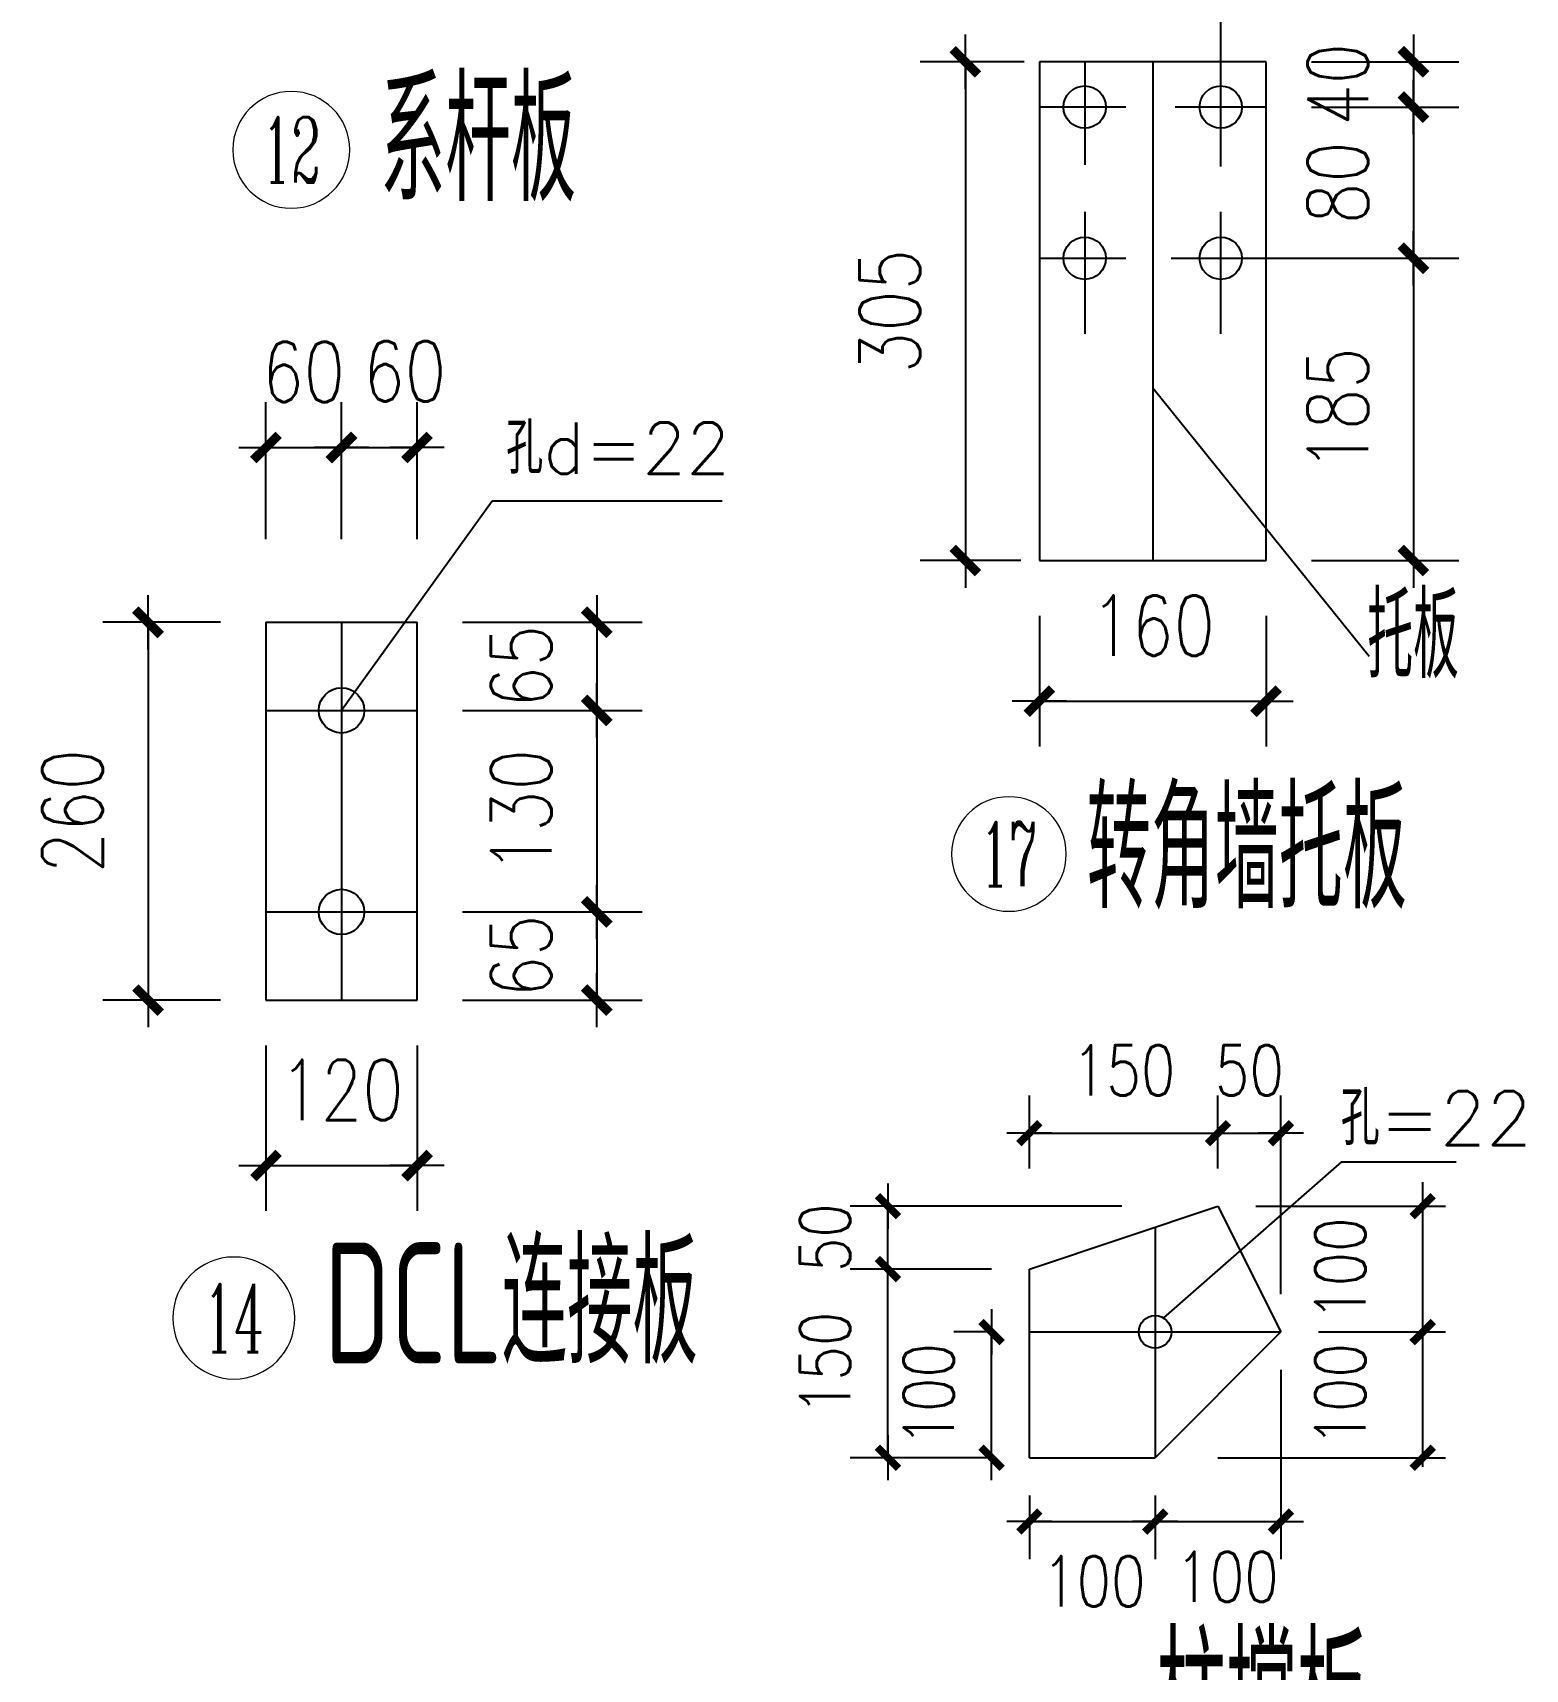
# Model space of a CAD drawing. Header units: millimetres. Extents: x 1471994 to 4527627, y -5186613 to -1927582.
# Drawn here: x 1502687 to 1505649, y -1972243 to -1968994 of the extents above; entities that cross this region are included whole.
import ezdxf
from ezdxf.enums import TextEntityAlignment as Align

# ---------------------------------------------------------------- set-up
doc = ezdxf.new("R2010")
doc.units = ezdxf.units.MM
doc.header["$LTSCALE"] = 1000
doc.header["$PDMODE"] = 34
doc.linetypes.add('CENTER', pattern=[50.8, 31.75, -6.35, 6.35, -6.35])
doc.layers.add('轴线层', color=1, linetype='CENTER', lineweight=15)
doc.layers.add('钢架', color=7, linetype='Continuous', lineweight=25)
doc.styles.add('COMPLEX', font='COMPLEX')
doc.styles.add('DIM_FONT', font='simplex.shx', dxfattribs={"width": 0.8, "bigfont": 'hztxt.shx'})
doc.styles.add('hz', font='gbenor.shx', dxfattribs={"width": 0.75, "height": 100, "bigfont": 'gbcbig.shx'})
doc.styles.get("Standard").update_dxf_attribs({"font": 'txt', "bigfont": 'gbcbig.shx'})
doc.dimstyles.new('WGH(3)', dxfattribs={"dimscale": 1.2, "dimtxt": 100, "dimasz": 0.3, "dimexe": 75, "dimexo": 75, "dimgap": 75, "dimtad": 1, "dimdec": 0, "dimlfac": 0.333333, "dimzin": 0, "dimdsep": 46, "dimtxsty": 'DIM_FONT', "dimblk1": '_DIMX', "dimblk2": '_DIMX', "dimsah": 1, "dimcen": 0.09, "dimclrd": 3, "dimclre": 3, "dimclrt": 7, "dimazin": 0, "dimtfac": 1, "dimtdec": 0, "dimtix": 1, "dimtmove": 2, "dimatfit": 3, "dimldrblk": '_DIMX', "dimfxl": 1, "dimtolj": 1, "dimtzin": 0, "dimarcsym": 0})

# ---------------------------------------------------------------- blocks, each defined once
blk = doc.blocks.new('轴线标号')
at = {"lineweight": 13}
blk.add_circle((0, 0), 0.5, dxfattribs=at)
at = {"layer": '钢架', "lineweight": 13, "style": 'COMPLEX', "width": 1.041667}
blk.add_attdef('A', text='', height=0.56, dxfattribs=at).set_placement((-0.25, -0.28), (0.25, -0.28), align=Align.FIT)
blk = doc.blocks.new('_DIMX')
blk.add_line((-150, 0), (150, 0))
at = {"const_width": 50}
blk.add_lwpolyline([(-70, -70), (70, 70)], dxfattribs=at)
blk = doc.blocks.new('*D395')
at = {"color": 3, "lineweight": -2}
for p, q in [((1504654.6, -1969051.6), (1504447.7, -1969051.6)), ((1504537.7, -1969052), (1504537.7, -1970041.3)), ((1504647.6, -1970041.6), (1504447.7, -1970041.6))]:
    blk.add_line(p, q, dxfattribs=at)
at = {"layer": 'Defpoints', "color": 0}
for p in [(1504744.6, -1969051.6), (1504537.7, -1970041.6), (1504737.6, -1970041.6)]:
    blk.add_point(p, dxfattribs=at)
at = {"color": 3, "lineweight": -2, "xscale": 0.36, "yscale": 0.36, "zscale": 0.36}
for p, rotation in [((1504537.7, -1969051.6), 90), ((1504537.7, -1970041.6), 270)]:
    blk.add_blockref('_DIMX', p, dxfattribs=dict(at, rotation=rotation))
at = {"color": 7, "insert": (1504387.7, -1969546.6), "char_height": 120, "attachment_point": 5, "rotation": 90, "style": 'DIM_FONT'}
blk.add_mtext('\\A1;305', dxfattribs=at)
blk = doc.blocks.new('*D404')
at = {"color": 3, "lineweight": -2}
for p, q in [((1505224.6, -1969051.6), (1505516.9, -1969051.6)), ((1505426.9, -1969051.3), (1505426.9, -1969050.9)), ((1505426.9, -1969051.6), (1505426.9, -1969141.6)), ((1505224.6, -1969141.6), (1505516.9, -1969141.6)), ((1505426.9, -1969142), (1505426.9, -1969142.4))]:
    blk.add_line(p, q, dxfattribs=at)
at = {"layer": 'Defpoints', "color": 0}
for p in [(1505134.6, -1969051.6), (1505134.6, -1969141.6), (1505426.9, -1969141.6)]:
    blk.add_point(p, dxfattribs=at)
at = {"color": 3, "lineweight": -2, "xscale": 0.36, "yscale": 0.36, "zscale": 0.36}
for p, rotation in [((1505426.9, -1969051.6), 270), ((1505426.9, -1969141.6), 90)]:
    blk.add_blockref('_DIMX', p, dxfattribs=dict(at, rotation=rotation))
at = {"color": 7, "insert": (1505276.9, -1969096.6), "char_height": 120, "attachment_point": 5, "rotation": 90, "style": 'DIM_FONT'}
blk.add_mtext('\\A1;40', dxfattribs=at)
blk = doc.blocks.new('*D405')
at = {"color": 3, "lineweight": -2}
for p, q in [((1505224.6, -1969141.6), (1505516.9, -1969141.6)), ((1505426.9, -1969141.3), (1505426.9, -1969140.9)), ((1505426.9, -1969141.6), (1505426.9, -1969441.6)), ((1504946.4, -1969441.6), (1505516.9, -1969441.6)), ((1505426.9, -1969442), (1505426.9, -1969442.4))]:
    blk.add_line(p, q, dxfattribs=at)
at = {"layer": 'Defpoints', "color": 0}
for p in [(1505134.6, -1969141.6), (1504856.4, -1969441.6), (1505426.9, -1969441.6)]:
    blk.add_point(p, dxfattribs=at)
at = {"color": 3, "lineweight": -2, "xscale": 0.36, "yscale": 0.36, "zscale": 0.36}
for p, rotation in [((1505426.9, -1969141.6), 270), ((1505426.9, -1969441.6), 90)]:
    blk.add_blockref('_DIMX', p, dxfattribs=dict(at, rotation=rotation))
at = {"color": 7, "insert": (1505276.9, -1969291.6), "char_height": 120, "attachment_point": 5, "rotation": 90, "style": 'DIM_FONT'}
blk.add_mtext('\\A1;80', dxfattribs=at)
blk = doc.blocks.new('*D406')
at = {"color": 3, "lineweight": -2}
for p, q in [((1505224.6, -1969441.6), (1505516.9, -1969441.6)), ((1505426.9, -1969442), (1505426.9, -1970041.3)), ((1505224.6, -1970041.6), (1505516.9, -1970041.6))]:
    blk.add_line(p, q, dxfattribs=at)
at = {"layer": 'Defpoints', "color": 0}
for p in [(1505134.6, -1969441.6), (1505134.6, -1970041.6), (1505426.9, -1970041.6)]:
    blk.add_point(p, dxfattribs=at)
at = {"color": 3, "lineweight": -2, "xscale": 0.36, "yscale": 0.36, "zscale": 0.36}
for p, rotation in [((1505426.9, -1969441.6), 90), ((1505426.9, -1970041.6), 270)]:
    blk.add_blockref('_DIMX', p, dxfattribs=dict(at, rotation=rotation))
at = {"color": 7, "insert": (1505276.9, -1969741.6), "char_height": 120, "attachment_point": 5, "rotation": 90, "style": 'DIM_FONT'}
blk.add_mtext('\\A1;185', dxfattribs=at)
blk = doc.blocks.new('*D407')
at = {"color": 3, "lineweight": -2}
for p, q in [((1504684.6, -1968961.6), (1504684.6, -1968759)), ((1504774.6, -1968961.6), (1504774.6, -1968759)), ((1504684.3, -1968849), (1504683.9, -1968849)), ((1504684.6, -1968849), (1504774.6, -1968849)), ((1504775, -1968849), (1504775.3, -1968849))]:
    blk.add_line(p, q, dxfattribs=at)
at = {"layer": 'Defpoints', "color": 0}
for p in [(1504774.6, -1968849), (1504684.6, -1969051.6), (1504774.6, -1969051.6)]:
    blk.add_point(p, dxfattribs=at)
at = {"color": 3, "lineweight": -2, "xscale": 0.36, "yscale": 0.36, "zscale": 0.36}
blk.add_blockref('_DIMX', (1504684.6, -1968849), dxfattribs=at)
at = {"color": 3, "lineweight": -2, "xscale": 0.36, "yscale": 0.36, "zscale": 0.36, "rotation": 180}
blk.add_blockref('_DIMX', (1504774.6, -1968849), dxfattribs=at)
at = {"color": 7, "insert": (1504729.6, -1968699), "char_height": 120, "attachment_point": 5, "style": 'DIM_FONT'}
blk.add_mtext('\\A1;40', dxfattribs=at)
blk = doc.blocks.new('*D408')
at = {"color": 3, "lineweight": -2}
for p, q in [((1504774.6, -1968961.6), (1504774.6, -1968759)), ((1505044.6, -1969259.7), (1505044.6, -1968759)), ((1504774.3, -1968849), (1504773.9, -1968849)), ((1504774.6, -1968849), (1505044.6, -1968849)), ((1505045, -1968849), (1505045.3, -1968849))]:
    blk.add_line(p, q, dxfattribs=at)
at = {"layer": 'Defpoints', "color": 0}
for p in [(1505044.6, -1968849), (1504774.6, -1969051.6), (1505044.6, -1969349.7)]:
    blk.add_point(p, dxfattribs=at)
at = {"color": 3, "lineweight": -2, "xscale": 0.36, "yscale": 0.36, "zscale": 0.36}
blk.add_blockref('_DIMX', (1504774.6, -1968849), dxfattribs=at)
at = {"color": 3, "lineweight": -2, "xscale": 0.36, "yscale": 0.36, "zscale": 0.36, "rotation": 180}
blk.add_blockref('_DIMX', (1505044.6, -1968849), dxfattribs=at)
at = {"color": 7, "insert": (1504909.6, -1968699), "char_height": 120, "attachment_point": 5, "style": 'DIM_FONT'}
blk.add_mtext('\\A1;80', dxfattribs=at)
blk = doc.blocks.new('*D409')
at = {"color": 3, "lineweight": -2}
for p, q in [((1505044.6, -1969259.7), (1505044.6, -1968759)), ((1505134.6, -1968961.6), (1505134.6, -1968759)), ((1505044.3, -1968849), (1505043.9, -1968849)), ((1505044.6, -1968849), (1505134.6, -1968849)), ((1505135, -1968849), (1505135.3, -1968849))]:
    blk.add_line(p, q, dxfattribs=at)
at = {"layer": 'Defpoints', "color": 0}
for p in [(1505134.6, -1968849), (1505134.6, -1969051.6), (1505044.6, -1969349.7)]:
    blk.add_point(p, dxfattribs=at)
at = {"color": 3, "lineweight": -2, "xscale": 0.36, "yscale": 0.36, "zscale": 0.36}
blk.add_blockref('_DIMX', (1505044.6, -1968849), dxfattribs=at)
at = {"color": 3, "lineweight": -2, "xscale": 0.36, "yscale": 0.36, "zscale": 0.36, "rotation": 180}
blk.add_blockref('_DIMX', (1505134.6, -1968849), dxfattribs=at)
at = {"color": 7, "insert": (1505089.6, -1968699), "char_height": 120, "attachment_point": 5, "style": 'DIM_FONT'}
blk.add_mtext('\\A1;40', dxfattribs=at)
blk = doc.blocks.new('*D396')
at = {"color": 3, "lineweight": -2}
for p, q in [((1504684.6, -1970151.7), (1504684.6, -1970410.9)), ((1505134.6, -1970151.7), (1505134.6, -1970410.9)), ((1504685, -1970320.9), (1505134.3, -1970320.9))]:
    blk.add_line(p, q, dxfattribs=at)
at = {"layer": 'Defpoints', "color": 0}
for p in [(1504684.6, -1970061.7), (1505134.6, -1970061.7), (1505134.6, -1970320.9)]:
    blk.add_point(p, dxfattribs=at)
at = {"color": 3, "lineweight": -2, "xscale": 0.36, "yscale": 0.36, "zscale": 0.36, "rotation": 180}
blk.add_blockref('_DIMX', (1504684.6, -1970320.9), dxfattribs=at)
at = {"color": 3, "lineweight": -2, "xscale": 0.36, "yscale": 0.36, "zscale": 0.36}
blk.add_blockref('_DIMX', (1505134.6, -1970320.9), dxfattribs=at)
at = {"color": 7, "insert": (1504909.6, -1970170.9), "char_height": 120, "attachment_point": 5, "style": 'DIM_FONT'}
blk.add_mtext('\\A1;160', dxfattribs=at)
blk = doc.blocks.new('*D414')
at = {"color": 3, "lineweight": -2}
for p, q in [((1503059.5, -1970164.3), (1502825.5, -1970164.3)), ((1502915.5, -1970164.6), (1502915.5, -1970913.9)), ((1503059.5, -1970914.3), (1502825.5, -1970914.3))]:
    blk.add_line(p, q, dxfattribs=at)
at = {"layer": 'Defpoints', "color": 0}
for p in [(1503149.5, -1970164.3), (1502915.5, -1970914.3), (1503149.5, -1970914.3)]:
    blk.add_point(p, dxfattribs=at)
at = {"color": 3, "lineweight": -2, "xscale": 0.36, "yscale": 0.36, "zscale": 0.36}
for p, rotation in [((1502915.5, -1970164.3), 90), ((1502915.5, -1970914.3), 270)]:
    blk.add_blockref('_DIMX', p, dxfattribs=dict(at, rotation=rotation))
at = {"color": 7, "insert": (1502765.5, -1970539.3), "char_height": 120, "attachment_point": 5, "rotation": 90, "style": 'DIM_FONT'}
blk.add_mtext('\\A1;260', dxfattribs=at)
blk = doc.blocks.new('*D415')
at = {"color": 3, "lineweight": -2}
for p, q in [((1503149.5, -1969999.3), (1503149.5, -1969727.3)), ((1503299.5, -1969999.3), (1503299.5, -1969727.3)), ((1503149.2, -1969817.3), (1503148.8, -1969817.3)), ((1503149.5, -1969817.3), (1503299.5, -1969817.3)), ((1503299.9, -1969817.3), (1503300.3, -1969817.3))]:
    blk.add_line(p, q, dxfattribs=at)
at = {"layer": 'Defpoints', "color": 0}
for p in [(1503299.5, -1969817.3), (1503149.5, -1970089.3), (1503299.5, -1970089.3)]:
    blk.add_point(p, dxfattribs=at)
at = {"color": 3, "lineweight": -2, "xscale": 0.36, "yscale": 0.36, "zscale": 0.36}
blk.add_blockref('_DIMX', (1503149.5, -1969817.3), dxfattribs=at)
at = {"color": 3, "lineweight": -2, "xscale": 0.36, "yscale": 0.36, "zscale": 0.36, "rotation": 180}
blk.add_blockref('_DIMX', (1503299.5, -1969817.3), dxfattribs=at)
at = {"color": 7, "insert": (1503224.5, -1969667.3), "char_height": 120, "attachment_point": 5, "style": 'DIM_FONT'}
blk.add_mtext('\\A1;60', dxfattribs=at)
blk = doc.blocks.new('*D416')
at = {"color": 3, "lineweight": -2}
for p, q in [((1503299.5, -1969999.3), (1503299.5, -1969727.3)), ((1503449.5, -1969999.3), (1503449.5, -1969727.3)), ((1503299.2, -1969817.3), (1503298.8, -1969817.3)), ((1503299.5, -1969817.3), (1503449.5, -1969817.3)), ((1503449.9, -1969817.3), (1503450.3, -1969817.3))]:
    blk.add_line(p, q, dxfattribs=at)
at = {"layer": 'Defpoints', "color": 0}
for p in [(1503449.5, -1969817.3), (1503299.5, -1970089.3), (1503449.5, -1970089.3)]:
    blk.add_point(p, dxfattribs=at)
at = {"color": 3, "lineweight": -2, "xscale": 0.36, "yscale": 0.36, "zscale": 0.36}
blk.add_blockref('_DIMX', (1503299.5, -1969817.3), dxfattribs=at)
at = {"color": 3, "lineweight": -2, "xscale": 0.36, "yscale": 0.36, "zscale": 0.36, "rotation": 180}
blk.add_blockref('_DIMX', (1503449.5, -1969817.3), dxfattribs=at)
at = {"color": 7, "insert": (1503425.1, -1969666.1), "char_height": 120, "attachment_point": 5, "style": 'DIM_FONT'}
blk.add_mtext('\\A1;60', dxfattribs=at)
blk = doc.blocks.new('*D418')
at = {"color": 3, "lineweight": -2}
for p, q in [((1503149.5, -1971004.3), (1503149.5, -1971332.7)), ((1503449.5, -1971004.3), (1503449.5, -1971332.7)), ((1503149.2, -1971242.7), (1503148.8, -1971242.7)), ((1503149.5, -1971242.7), (1503449.5, -1971242.7)), ((1503449.9, -1971242.7), (1503450.3, -1971242.7))]:
    blk.add_line(p, q, dxfattribs=at)
at = {"layer": 'Defpoints', "color": 0}
for p in [(1503149.5, -1970914.3), (1503449.5, -1970914.3), (1503449.5, -1971242.7)]:
    blk.add_point(p, dxfattribs=at)
at = {"color": 3, "lineweight": -2, "xscale": 0.36, "yscale": 0.36, "zscale": 0.36}
blk.add_blockref('_DIMX', (1503149.5, -1971242.7), dxfattribs=at)
at = {"color": 3, "lineweight": -2, "xscale": 0.36, "yscale": 0.36, "zscale": 0.36, "rotation": 180}
blk.add_blockref('_DIMX', (1503449.5, -1971242.7), dxfattribs=at)
at = {"color": 7, "insert": (1503299.5, -1971092.7), "char_height": 120, "attachment_point": 5, "style": 'DIM_FONT'}
blk.add_mtext('\\A1;120', dxfattribs=at)
blk = doc.blocks.new('*D417')
at = {"color": 3, "lineweight": -2}
for p, q in [((1503539.5, -1970164.3), (1503896.1, -1970164.3)), ((1503806.1, -1970163.9), (1503806.1, -1970163.6)), ((1503806.1, -1970164.3), (1503806.1, -1970339.3)), ((1503539.5, -1970339.3), (1503896.1, -1970339.3)), ((1503806.1, -1970339.6), (1503806.1, -1970340))]:
    blk.add_line(p, q, dxfattribs=at)
at = {"layer": 'Defpoints', "color": 0}
for p in [(1503449.5, -1970164.3), (1503449.5, -1970339.3), (1503806.1, -1970339.3)]:
    blk.add_point(p, dxfattribs=at)
at = {"color": 3, "lineweight": -2, "xscale": 0.36, "yscale": 0.36, "zscale": 0.36}
for p, rotation in [((1503806.1, -1970164.3), 270), ((1503806.1, -1970339.3), 90)]:
    blk.add_blockref('_DIMX', p, dxfattribs=dict(at, rotation=rotation))
at = {"color": 7, "insert": (1503656.1, -1970251.8), "char_height": 120, "attachment_point": 5, "rotation": 90, "style": 'DIM_FONT'}
blk.add_mtext('\\A1;65', dxfattribs=at)
blk = doc.blocks.new('*D419')
at = {"color": 3, "lineweight": -2}
for p, q in [((1503539.5, -1970339.3), (1503896.1, -1970339.3)), ((1503806.1, -1970338.9), (1503806.1, -1970338.6)), ((1503806.1, -1970339.3), (1503806.1, -1970739.3)), ((1503539.5, -1970739.3), (1503896.1, -1970739.3)), ((1503806.1, -1970739.6), (1503806.1, -1970740))]:
    blk.add_line(p, q, dxfattribs=at)
at = {"layer": 'Defpoints', "color": 0}
for p in [(1503449.5, -1970339.3), (1503449.5, -1970739.3), (1503806.1, -1970739.3)]:
    blk.add_point(p, dxfattribs=at)
at = {"color": 3, "lineweight": -2, "xscale": 0.36, "yscale": 0.36, "zscale": 0.36}
for p, rotation in [((1503806.1, -1970339.3), 270), ((1503806.1, -1970739.3), 90)]:
    blk.add_blockref('_DIMX', p, dxfattribs=dict(at, rotation=rotation))
at = {"color": 7, "insert": (1503656.1, -1970539.3), "char_height": 120, "attachment_point": 5, "rotation": 90, "style": 'DIM_FONT'}
blk.add_mtext('\\A1;130', dxfattribs=at)
blk = doc.blocks.new('*D420')
at = {"color": 3, "lineweight": -2}
for p, q in [((1503539.5, -1970739.3), (1503896.1, -1970739.3)), ((1503806.1, -1970738.9), (1503806.1, -1970738.6)), ((1503806.1, -1970739.3), (1503806.1, -1970914.3)), ((1503539.5, -1970914.3), (1503896.1, -1970914.3)), ((1503806.1, -1970914.6), (1503806.1, -1970915))]:
    blk.add_line(p, q, dxfattribs=at)
at = {"layer": 'Defpoints', "color": 0}
for p in [(1503449.5, -1970739.3), (1503449.5, -1970914.3), (1503806.1, -1970914.3)]:
    blk.add_point(p, dxfattribs=at)
at = {"color": 3, "lineweight": -2, "xscale": 0.36, "yscale": 0.36, "zscale": 0.36}
for p, rotation in [((1503806.1, -1970739.3), 270), ((1503806.1, -1970914.3), 90)]:
    blk.add_blockref('_DIMX', p, dxfattribs=dict(at, rotation=rotation))
at = {"color": 7, "insert": (1503656.1, -1970826.8), "char_height": 120, "attachment_point": 5, "rotation": 90, "style": 'DIM_FONT'}
blk.add_mtext('\\A1;65', dxfattribs=at)

msp = doc.modelspace()

# ---------------------------------------------------------------- linework, layer by layer
for p, q in [((1504684.6, -1969051.6), (1504684.6, -1970041.6)), ((1505134.6, -1969051.6), (1504684.6, -1969051.6)), ((1504774.6, -1969051.6), (1504774.6, -1969255.9)), ((1504909.6, -1969051.6), (1504909.6, -1970041.6)), ((1505044.6, -1969255.9), (1505044.6, -1969051.6)), ((1505134.6, -1970041.6), (1505134.6, -1969051.6)), ((1504856.4, -1969141.6), (1504684.6, -1969141.6)), ((1505134.6, -1969141.6), (1504954.4, -1969141.6)), ((1504774.6, -1969349.7), (1504774.6, -1969591.6)), ((1505044.6, -1969591.6), (1505044.6, -1969349.7)), ((1504684.6, -1969441.6), (1504856.4, -1969441.6)), ((1504954.4, -1969441.6), (1505134.6, -1969441.6)), ((1505338.9, -1970232.4), (1504909.6, -1969699.3)), ((1503598.3, -1969923.6), (1503299.5, -1970339.3)), ((1504055.2, -1969923.6), (1503598.3, -1969923.6)), ((1504684.6, -1970041.6), (1505134.6, -1970041.6)), ((1503149.5, -1970164.3), (1503149.5, -1970914.3)), ((1503149.5, -1970164.3), (1503449.5, -1970164.3)), ((1503299.5, -1970164.3), (1503299.5, -1970914.3)), ((1503449.5, -1970914.3), (1503449.5, -1970164.3)), ((1503149.5, -1970339.3), (1503449.5, -1970339.3)), ((1503149.5, -1970739.3), (1503449.5, -1970739.3)), ((1503149.5, -1970739.3), (1503449.5, -1970739.3)), ((1503149.5, -1970739.3), (1503449.5, -1970739.3)), ((1503149.5, -1970914.3), (1503449.5, -1970914.3)), ((1503149.5, -1970914.3), (1503449.5, -1970914.3)), ((1505284.3, -1971235.2), (1504930.8, -1971545.2)), ((1505284.3, -1971235.2), (1505512.1, -1971235.2)), ((1504664.7, -1971448.3), (1505039.1, -1971323.5)), ((1505039.1, -1971323.5), (1505163.9, -1971573.1)), ((1504914.3, -1971365.1), (1504914.3, -1971822.7)), ((1504914.3, -1971365.1), (1504914.3, -1971822.7)), ((1504664.7, -1971822.7), (1504664.7, -1971448.3)), ((1504664.7, -1971573.1), (1505163.9, -1971573.1)), ((1505163.9, -1971573.1), (1504914.3, -1971822.7)), ((1504664.7, -1971822.7), (1504914.3, -1971822.7))]:
    msp.add_line(p, q)
at = {"color": 3}
for p, q in [((1504664.7, -1971248.7), (1504664.7, -1971103.6)), ((1505039.1, -1971248.7), (1505039.1, -1971103.6)), ((1505039.1, -1971248.7), (1505039.1, -1971103.6)), ((1505163.9, -1971498.3), (1505163.9, -1971103.6)), ((1504665, -1971178.5), (1505038.8, -1971178.5)), ((1505038.8, -1971178.5), (1505038.5, -1971178.5)), ((1505039.1, -1971178.5), (1505163.9, -1971178.5)), ((1505164.2, -1971178.5), (1505164.5, -1971178.5)), ((1505445.4, -1971649.5), (1505445.4, -1971275.7)), ((1504848.1, -1971323.5), (1504309.2, -1971323.5)), ((1504384.1, -1971448.3), (1504384.1, -1971323.5)), ((1505114, -1971323.5), (1505481.5, -1971323.5)), ((1504589.8, -1971448.3), (1504309.2, -1971448.3)), ((1504589.8, -1971448.3), (1504309.2, -1971448.3)), ((1504384.1, -1971822.4), (1504384.1, -1971448.6)), ((1504384.1, -1971448.6), (1504384.1, -1971448.9)), ((1505445.4, -1971840.8), (1505445.4, -1971467)), ((1504589.8, -1971573.1), (1504515, -1971573.1)), ((1504589.8, -1971572.8), (1504589.8, -1971572.5)), ((1504589.8, -1971822.7), (1504589.8, -1971573.1)), ((1505238.8, -1971573.1), (1505481.5, -1971573.1)), ((1505238.8, -1971573.1), (1505481.5, -1971573.1)), ((1505163.9, -1971648), (1505163.9, -1972024.4)), ((1504589.8, -1971822.7), (1504309.2, -1971822.7)), ((1504589.8, -1971822.7), (1504515, -1971822.7)), ((1504589.8, -1971823), (1504589.8, -1971823.3)), ((1505039.1, -1971822.7), (1505481.5, -1971822.7)), ((1504664.7, -1971897.6), (1504664.7, -1972024.4)), ((1504914.3, -1971897.6), (1504914.3, -1972024.4)), ((1504914.3, -1971897.6), (1504914.3, -1972024.4)), ((1504665, -1971949.5), (1504914, -1971949.5)), ((1504914.6, -1971949.5), (1505163.6, -1971949.5))]:
    msp.add_line(p, q, dxfattribs=at)
for centre, radius in [((1504774.6, -1969141.6), 42), ((1505044.6, -1969141.6), 42), ((1504774.6, -1969441.6), 42), ((1505044.6, -1969441.6), 42), ((1503299.5, -1970339.3), 45), ((1503299.5, -1970739.3), 45), ((1504914.3, -1971573.1), 32.4)]:
    msp.add_circle(centre, radius)

# ---------------------------------------------------------------- block references
ref = msp.add_blockref('轴线标号', (1503199.8, -1969226.4), dxfattribs=dict(xscale=-232.0951669606438, yscale=232.0951669606147, zscale=232.0951669606781))
ref.add_attrib('A', '12', dxfattribs={"layer": '钢架', "lineweight": 13, "height": 129.97, "style": 'COMPLEX', "width": 0.646552}).set_placement((1503141.8, -1969291.4), (1503257.8, -1969291.4), align=Align.FIT)
ref = msp.add_blockref('轴线标号', (1504624.2, -1970624.3), dxfattribs=dict(xscale=-227.453263621137, yscale=227.453263621137, zscale=227.4532636214645))
ref.add_attrib('A', '17', dxfattribs={"layer": '钢架', "lineweight": 13, "height": 127.37, "style": 'COMPLEX', "width": 0.646552}).set_placement((1504567.3, -1970688), (1504681, -1970688), align=Align.FIT)
at = {"color": 3, "yscale": 0.2995200000004843, "zscale": 0.29952}
for p, xscale, rotation in [((1504664.7, -1971178.5), 0.299519999884069, 180), ((1505163.9, -1971178.5), 0.299519999884069, 180), ((1504384.1, -1971323.5), 0.2995200000004843, 270), ((1504384.1, -1971448.3), 0.2995200000004843, 90), ((1504384.1, -1971448.3), 0.2995200000004843, 90), ((1504589.8, -1971573.1), 0.2995200000004843, 270), ((1504384.1, -1971822.7), 0.2995200000004843, 270), ((1504589.8, -1971822.7), 0.2995200000004843, 90), ((1504664.7, -1971949.5), 0.299519999884069, 180), ((1504914.3, -1971949.5), 0.299519999884069, 180)]:
    msp.add_blockref('_DIMX', p, dxfattribs=dict(at, xscale=xscale, rotation=rotation))
at = {"color": 3, "xscale": 0.299519999884069, "yscale": 0.2995200000004843, "zscale": 0.29952}
for p in [(1505039.1, -1971178.5), (1505039.1, -1971178.5), (1505445.4, -1971323.5), (1505445.4, -1971573.1), (1505445.4, -1971822.7), (1504914.3, -1971949.5), (1505163.9, -1971949.5)]:
    msp.add_blockref('_DIMX', p, dxfattribs=at)
ref = msp.add_blockref('轴线标号', (1503085.9, -1971545.4), dxfattribs=dict(xscale=-242.1862611763645, yscale=242.1862611763645, zscale=242.1862611763598))
ref.add_attrib('A', '14', dxfattribs={"layer": '钢架', "lineweight": 13, "height": 135.62, "style": 'COMPLEX', "width": 0.604839}).set_placement((1503025.3, -1971613.2), (1503146.4, -1971613.2), align=Align.FIT)

# ---------------------------------------------------------------- texts
at = {"style": 'hz', "width": 0.7}
msp.add_text('柱撑板', height=276, dxfattribs=at).set_placement((1504917.2, -1972455.7))
at = {"char_height": 240, "width": 983.576, "attachment_point": 1, "style": 'hz'}
for s, insert in [('系杆板', (1503376.2, -1969088.1)), ('DCL连接板', (1503265, -1971395.6))]:
    msp.add_mtext(s, dxfattribs=dict(at, insert=insert))
at = {"color": 7, "char_height": 99.84, "attachment_point": 5, "style": 'DIM_FONT'}
for s, insert in [('\\A1;150', (1504851.9, -1971053.7)), ('\\A1;50', (1505101.5, -1971053.7)), ('\\A1;100', (1504792.7, -1972068.1)), ('\\A1;100', (1505057.1, -1972059.2))]:
    msp.add_mtext(s, dxfattribs=dict(at, insert=insert))
at = {"color": 7, "char_height": 99.84, "attachment_point": 5, "rotation": 90, "style": 'DIM_FONT'}
for s, insert in [('\\A1;50', (1504259.3, -1971385.9)), ('\\A1;100', (1505281.8, -1971448.3)), ('\\A1;150', (1504259.3, -1971635.5)), ('\\A1;100', (1504465, -1971697.9)), ('\\A1;100', (1505281.8, -1971697.9))]:
    msp.add_mtext(s, dxfattribs=dict(at, insert=insert))
at = {"layer": '轴线层', "color": 4, "lineweight": -3}
msp.add_text('孔=22', height=107.02, dxfattribs=at).set_placement((1505282.9, -1971202))
at = {"layer": '轴线层', "color": 0, "linetype": 'ByBlock', "insert": (1503626.3, -1969767.4), "char_height": 101.92, "attachment_point": 1}
msp.add_mtext_dynamic_manual_height_columns('孔d=22', width=1506.743, gutter_width=12.5, heights=[336], dxfattribs=at).dxf.set("width", 1253.61)
at = {"layer": '钢架', "lineweight": 13, "attachment_point": 1, "style": 'hz'}
for s, insert, char_height, own_width in [('托板', (1505335.6, -1970107.2), 168, 688.503), ('转角墙托板', (1504778.8, -1970497.2), 235.2, 1476.608)]:
    msp.add_mtext_dynamic_manual_height_columns(s, width=1506.743, gutter_width=12.5, heights=[336], dxfattribs=dict(at, insert=insert, char_height=char_height)).dxf.set("width", own_width)

# ---------------------------------------------------------------- dimensions: what is measured, and where the dimension line sits
for base, p1, p2, text, picture, middle in [((1504774.6, -1968849), (1504684.6, -1969051.6), (1504774.6, -1969051.6), '40', '*D407', (1504729.6, -1968699)), ((1505044.6, -1968849), (1504774.6, -1969051.6), (1505044.6, -1969349.7), '80', '*D408', (1504909.6, -1968699)), ((1505134.6, -1968849), (1505044.6, -1969349.7), (1505134.6, -1969051.6), '40', '*D409', (1505089.6, -1968699)), ((1503299.5, -1969817.3), (1503149.5, -1970089.3), (1503299.5, -1970089.3), '60', '*D415', (1503224.5, -1969667.3)), ((1505134.6, -1970320.9), (1504684.6, -1970061.7), (1505134.6, -1970061.7), '160', '*D396', (1504909.6, -1970170.9)), ((1503449.5, -1971242.7), (1503149.5, -1970914.3), (1503449.5, -1970914.3), '120', '*D418', (1503299.5, -1971092.7))]:
    dim = msp.add_linear_dim(base=base, p1=p1, p2=p2, text=text, dimstyle='WGH(3)')
    dim.commit()
    dim.dimension.update_dxf_attribs({"geometry": picture, "text_midpoint": middle})
for base, p1, p2, text, picture, middle in [((1504537.7, -1970041.6), (1504744.6, -1969051.6), (1504737.6, -1970041.6), '305', '*D395', (1504387.7, -1969546.6)), ((1505426.9, -1969141.6), (1505134.6, -1969051.6), (1505134.6, -1969141.6), '40', '*D404', (1505276.9, -1969096.6)), ((1505426.9, -1969441.6), (1505134.6, -1969141.6), (1504856.4, -1969441.6), '80', '*D405', (1505276.9, -1969291.6)), ((1505426.9, -1970041.6), (1505134.6, -1969441.6), (1505134.6, -1970041.6), '185', '*D406', (1505276.9, -1969741.6)), ((1502915.5, -1970914.3), (1503149.5, -1970164.3), (1503149.5, -1970914.3), '260', '*D414', (1502765.5, -1970539.3)), ((1503806.1, -1970339.3), (1503449.5, -1970164.3), (1503449.5, -1970339.3), '65', '*D417', (1503656.1, -1970251.8)), ((1503806.1, -1970739.3), (1503449.5, -1970339.3), (1503449.5, -1970739.3), '130', '*D419', (1503656.1, -1970539.3)), ((1503806.1, -1970914.3), (1503449.5, -1970739.3), (1503449.5, -1970914.3), '65', '*D420', (1503656.1, -1970826.8))]:
    dim = msp.add_linear_dim(base=base, p1=p1, p2=p2, angle=90, text=text, dimstyle='WGH(3)')
    dim.commit()
    dim.dimension.update_dxf_attribs({"geometry": picture, "text_midpoint": middle})
dim = msp.add_linear_dim(base=(1503449.5, -1969817.3), p1=(1503299.5, -1970089.3), p2=(1503449.5, -1970089.3), text='60', dimstyle='WGH(3)')
dim.commit()
dim.dimension.update_dxf_attribs({"geometry": '*D416', "text_midpoint": (1503425.1, -1969666.1), "dimtype": 160})

doc.saveas('drawing.dxf')
